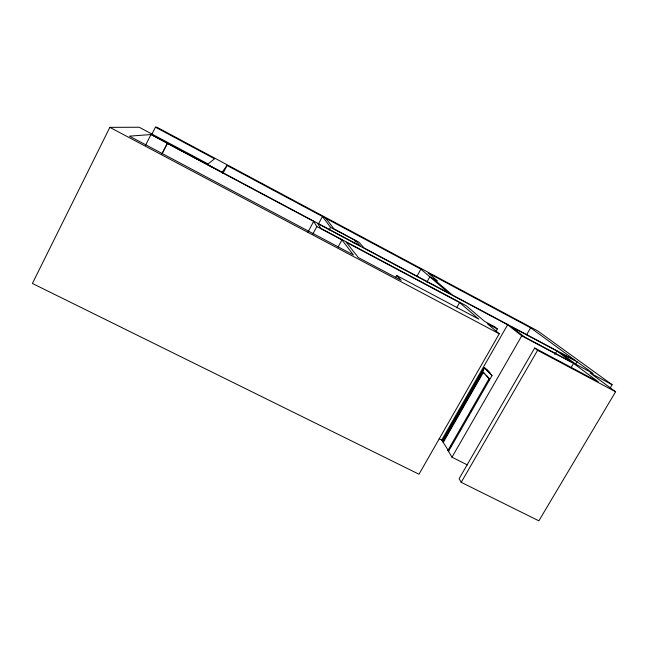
<?xml version="1.0" encoding="UTF-8"?>
<svg xmlns="http://www.w3.org/2000/svg" width="648" height="648" viewBox="0 0 648 648"><rect width="100%" height="100%" fill="white"/><g stroke="black" fill="none" stroke-linecap="round" stroke-linejoin="round"><path stroke-width="0.97" d="M151.802 134.379L155.423 127.178L214.577 158.809L208.04 163.944L139.198 127.243L109.844 127.356L32.4 283.459L418.997 474.223L499.244 333.785L487.231 323.587L497.34 328.957L495.833 331.59M145.533 145.338L150.96 134.541L222.053 172.287M161.757 154.111L167.403 143.305L162.381 153.228M222.871 173.559L227.043 165.475L420.892 269.139L448.716 293.074L364.103 247.982L358.911 242.19L333.955 228.882L325.814 218.295M307.978 232.049L313.664 221.389L167.2 143.346M312.571 234.56L316.848 226.557L313.664 221.389M318.646 223.617L322.453 216.497L330.545 227.318L355.639 240.708L360.215 245.908L151.219 134.525L129.43 136.145L353.444 254.964L341.925 239.906L316.848 226.557M329.111 229.975L330.545 227.318M338.086 247.018L341.925 239.906M354.197 243.373L355.639 240.708M395.661 277.263L396.633 275.489L478.864 319.148L459.602 302.567L346.218 242.222L358.247 257.515L401.201 280.292L396.633 275.489M416.988 276.194L420.892 269.139M426.886 282.107L429.827 276.817L437.44 280.892L428.134 273.011L530.615 327.815L575.691 360.742L452.474 295.075L433.229 278.64M456.638 307.841L459.602 302.567M449.42 448.91L448.416 450.66L441.734 440.008L507.643 324.761L317.65 223.511L320.728 228.299L466.179 305.718L484.809 321.529L494.813 326.843L497.34 328.957M442.357 441.053L484.356 367.635L491.97 375.646M484.591 367.675L442.487 441.272L484.591 367.675L492.043 375.508L448.497 451.381M442.9 441.96L482.938 371.993L484.793 373.718M443.378 442.203L483.416 372.244M467.354 464.908L451.972 457.213L447.922 450.409L489.102 378.635L482.938 371.993M450.425 447.161L451.429 445.411M459.464 431.406L460.971 428.782M468.504 415.651L469.508 413.902M470.513 412.152L471.517 410.403M488.592 380.643L489.596 378.894L486.17 375.2M451.972 457.213L521.762 335.842L506.525 323.879M526.605 334.773L530.615 327.815M521.762 335.842L573.553 363.398L598.282 381.794L534.665 348.008L459.116 478.702L461.206 482.315L538.861 520.83L615.6 391.74L590.069 372.965L612.117 384.685L610.06 388.16M461.206 482.315L537.589 350.325L534.665 348.008M554.801 354.464L556.835 350.965L511.491 326.803L524.402 336.887L571.892 362.167L556.835 350.965M571.001 367.764L573.553 363.398M575.545 364.354L577.068 361.746L560.771 353.063L576.104 364.419L593.163 373.499L577.068 361.746M221.972 172.392L227.043 165.475M155.423 127.178L156.808 127.17L537.832 330.982L612.117 384.685M447.922 450.409L448.416 450.66M439.109 438.688L441.734 440.008M489.102 378.635L489.596 378.894M537.589 350.325L615.6 391.74M109.844 127.356L499.244 333.785M486.486 369.117L489.969 372.762"/></g></svg>
